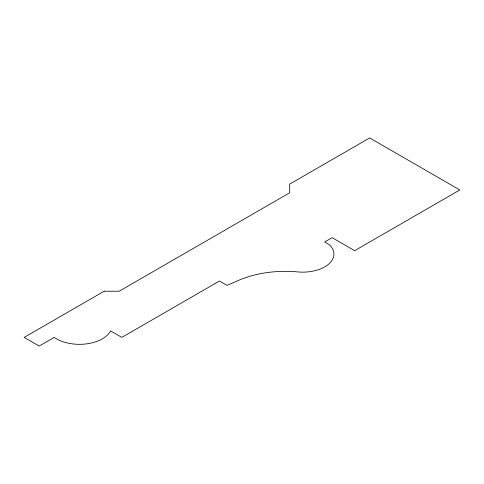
<?xml version="1.0" encoding="UTF-8"?>
<svg xmlns="http://www.w3.org/2000/svg" width="484" height="484" viewBox="0 0 484 484"><rect width="100%" height="100%" fill="white"/><g stroke="black" fill="none" stroke-linecap="round" stroke-linejoin="round"><path stroke-width="0.73" d="M104.187 291.217L24.2 337.39L39.222 346.066L54.244 337.39A32.446 18.731 0 0 0 85.807 343.967A32.446 18.731 0 0 0 110.57 330.887L121.835 337.39L219.47 281.022L226.978 285.36L234.855 282.069A77.833 44.939 0 0 1 298.688 272.002A31.236 18.035 0 0 0 328.872 263.955A31.236 18.035 0 0 0 329.404 244.765L324.613 242L332.127 237.662L354.657 250.67L459.8 189.97L369.673 137.934L289.692 184.114L289.692 192.783L119.203 291.217L104.187 291.217"/></g></svg>
